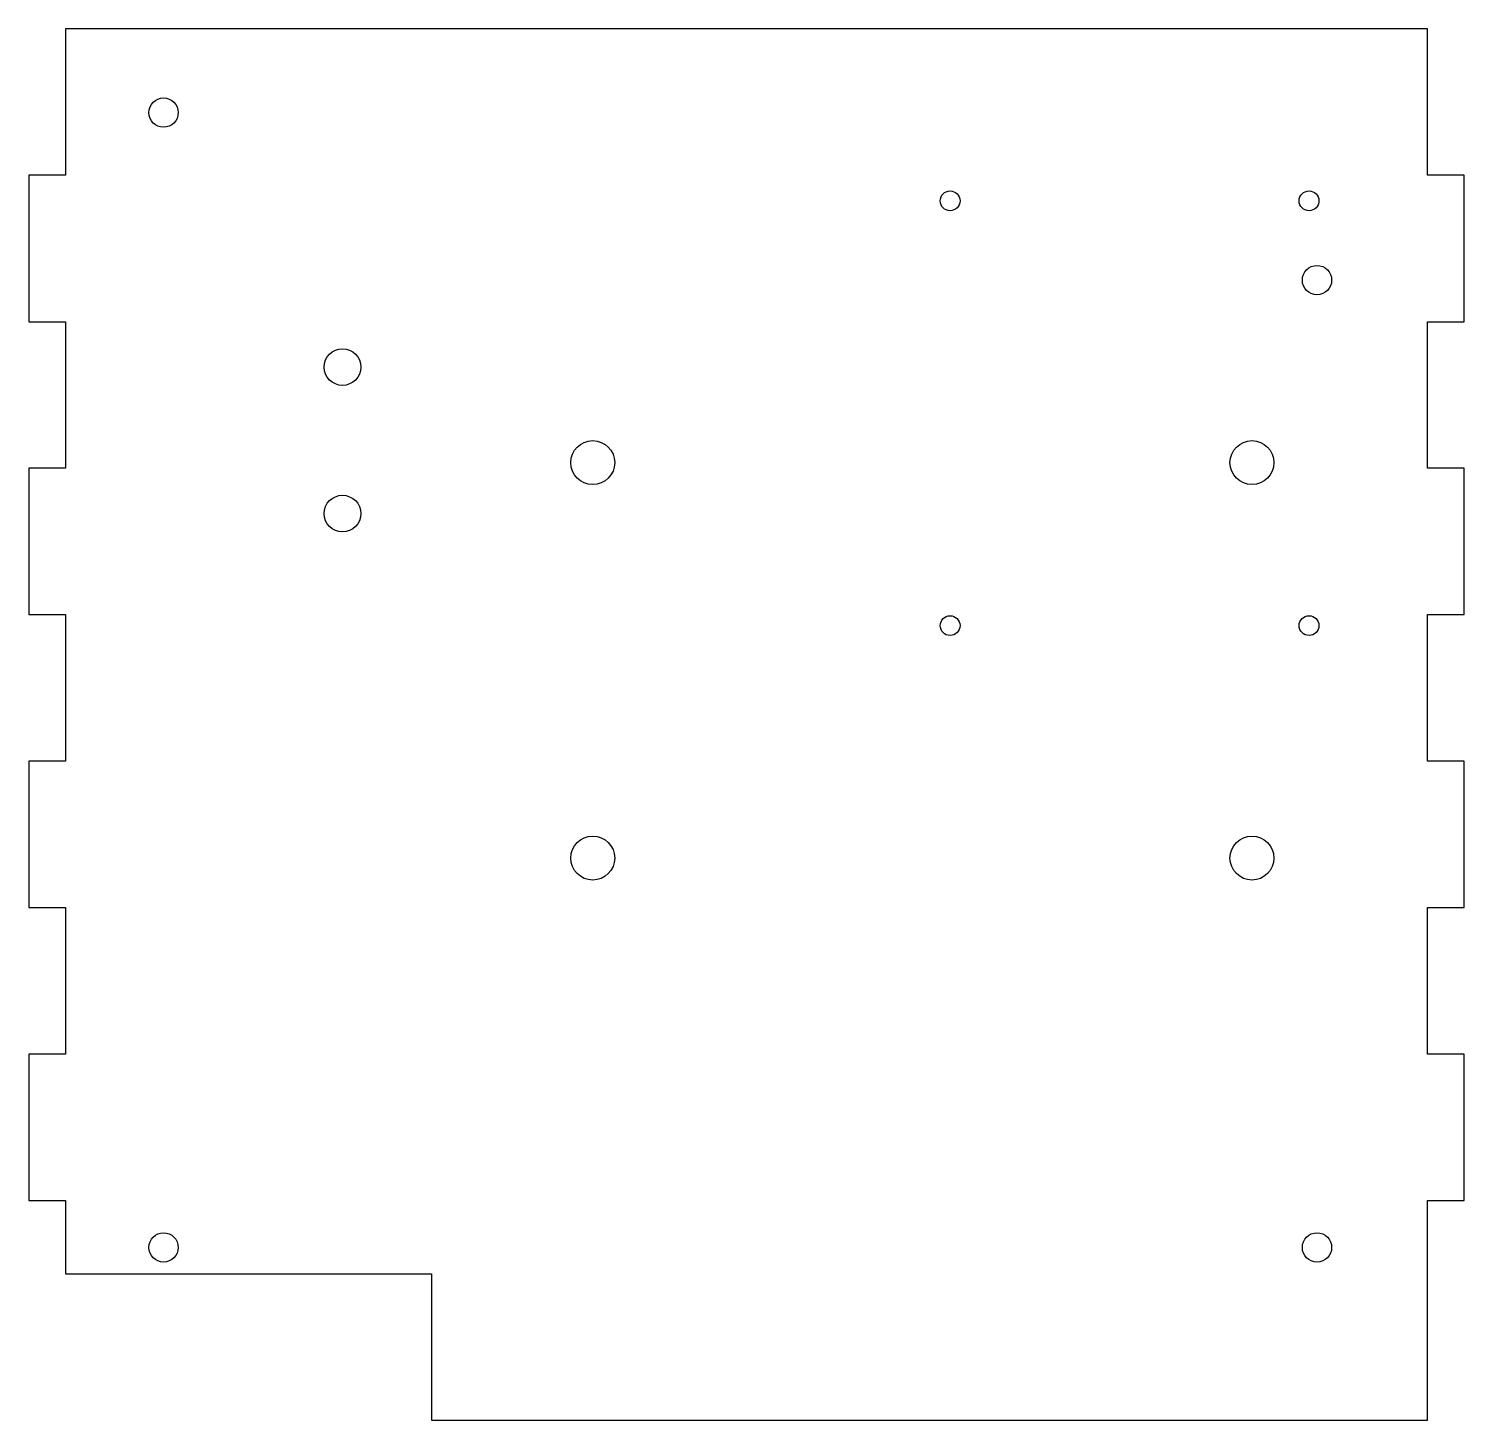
# Model space of a CAD drawing. Header units: millimetres. Extents: x 0 to 196, y -195 to -5.
import ezdxf

# ---------------------------------------------------------------- set-up
doc = ezdxf.new("R2010")
doc.units = ezdxf.units.MM

msp = doc.modelspace()

# ---------------------------------------------------------------- linework, layer by layer
msp.add_lwpolyline([(5, -175), (55, -175), (55, -195), (191, -195), (191, -165), (196, -165), (196, -145), (191, -145), (191, -125), (196, -125), (196, -105), (191, -105), (191, -85), (196, -85), (196, -65), (191, -65), (191, -45), (196, -45), (196, -25), (191, -25), (191, -5), (5, -5), (5, -25), (0, -25), (0, -45), (5, -45), (5, -65), (0, -65), (0, -85), (5, -85), (5, -105), (0, -105), (0, -125), (5, -125), (5, -145), (0, -145), (0, -165), (5, -165)], close=True)
for centre, radius in [((18.41, -16.46), 2), ((125.8, -28.5), 1.35), ((174.8, -28.5), 1.35), ((175.89, -39.32), 2), ((42.84, -51.2), 2.5), ((77.01, -64.24), 3), ((167.01, -64.24), 3), ((42.84, -71.2), 2.5), ((125.8, -86.5), 1.35), ((174.8, -86.5), 1.35), ((77.01, -118.24), 3), ((167.01, -118.24), 3), ((18.41, -171.4), 2), ((175.89, -171.4), 2)]:
    msp.add_circle(centre, radius)

doc.saveas('drawing.dxf')
